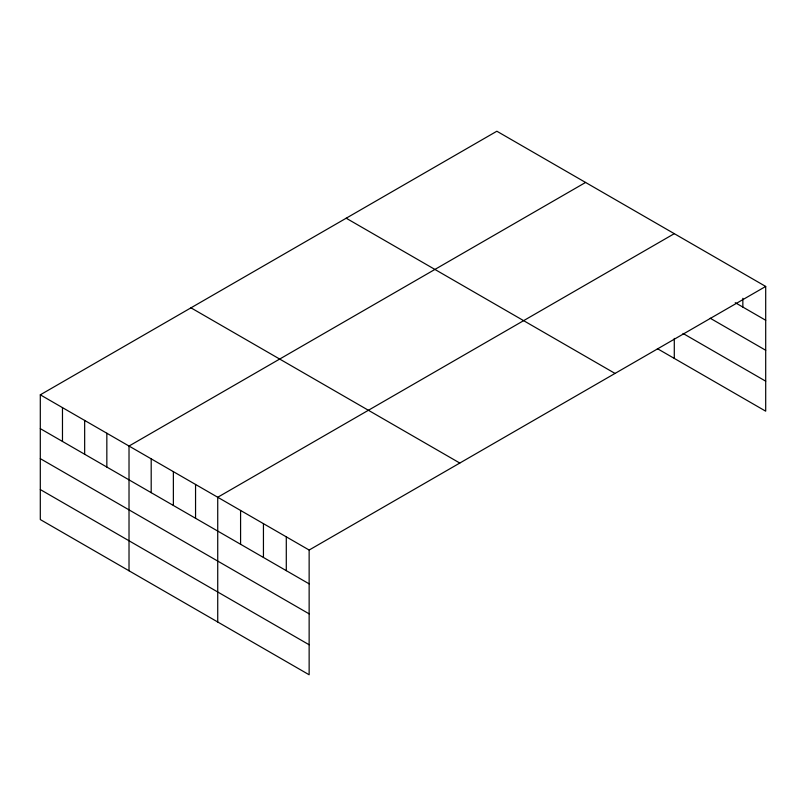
<?xml version="1.0" encoding="UTF-8"?>
<svg xmlns="http://www.w3.org/2000/svg" width="806" height="806" viewBox="0 0 806 806"><rect width="100%" height="100%" fill="white"/><g stroke="black" fill="none" stroke-linecap="round" stroke-linejoin="round"><path stroke-width="1.21" d="M40.3 394.819L309.141 550.035L309.141 674.773L40.3 519.558L40.3 394.819L496.859 131.227L765.7 286.442L765.7 411.181L657.394 348.655M585.579 182.448L129.02 446.04L129.02 570.779M674.29 233.669L217.731 497.262L217.731 622M309.141 550.035L765.7 286.442M735.233 302.673L765.7 320.264M710.207 318.229L765.7 350.267M683.004 333.432L765.7 381.178M346.197 218.214L615.038 373.43M190.962 307.832L459.803 463.047M40.3 428.641L309.141 583.856M40.3 458.644L309.141 613.86M40.3 489.554L309.141 644.77M742.85 298.301L742.85 307.066M674.29 338.409L674.29 358.408M286.291 536.836L286.291 570.658M263.441 523.648L263.441 557.47M240.581 510.45L240.581 544.272M195.556 484.456L195.556 518.278M173.371 471.651L173.371 505.473M151.196 458.846L151.196 492.668M106.835 433.235L106.835 467.057M84.66 420.43L84.66 454.252M62.475 407.624L62.475 441.446"/></g></svg>
